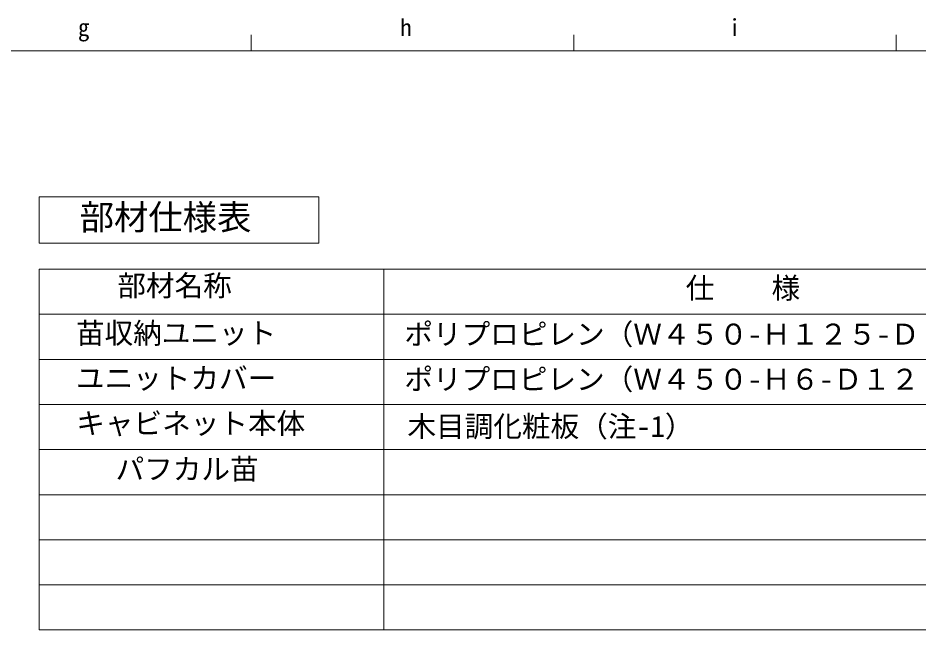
# Model space of a CAD drawing. Units: millimetres, scale not verified. Extents: x -3832 to 3834, y -2728 to 2729.
# Drawn here: x -565 to 833, y 1779 to 2729 of the extents above; entities that cross this region are included whole.
import ezdxf
from ezdxf.enums import TextEntityAlignment as Align

# ---------------------------------------------------------------- set-up
doc = ezdxf.new("R2010")
doc.units = ezdxf.units.MM
doc.header["$LTSCALE"] = 20
doc.linetypes.add('DASHED1', pattern=[1.8, 1.2, -0.6])
for name, color, linetype, lineweight in [('0-7_2-9', 4, 'DASHED1', 5), ('F-5', 3, 'Continuous', 18), ('F-B', 7, 'Continuous', 18)]:
    doc.layers.add(name, color=color, linetype=linetype, lineweight=lineweight)
doc.styles.add('ＭＳ ゴシック', font='')
doc.styles.get('ＭＳ ゴシック').set_extended_font_data('MS Gothic')

msp = doc.modelspace()

# ---------------------------------------------------------------- linework, layer by layer
at = {"layer": 'F-5'}
for p, q in [((-532.34, 1778.77), (-532.34, 2338.77)), ((3444.8, 2338.77), (-532.34, 2338.77)), ((2.65, 1778.77), (2.65, 2338.77)), ((3444.8, 2268.77), (-532.34, 2268.77)), ((3444.8, 2198.77), (-532.34, 2198.77)), ((3444.8, 2128.77), (-532.34, 2128.77)), ((3444.8, 2058.77), (-532.34, 2058.77)), ((3444.8, 1988.77), (-532.34, 1988.77)), ((3444.8, 1918.77), (-532.34, 1918.77)), ((3444.8, 1848.77), (-532.34, 1848.77)), ((3444.8, 1778.77), (-532.34, 1778.77))]:
    msp.add_line(p, q, dxfattribs=at)
msp.add_lwpolyline([(-532.13, 2451.04), (-97.97, 2451.04), (-97.97, 2379.27), (-532.13, 2379.27)], close=True, dxfattribs=at)
at = {"layer": 'F-B'}
for p, q in [((-202.96, 2677.58), (-202.96, 2702.61)), ((297.59, 2677.58), (297.59, 2702.61)), ((798.14, 2677.58), (798.14, 2702.61)), ((-3831.94, 2677.58), (3801.44, 2677.58))]:
    msp.add_line(p, q, dxfattribs=at)

# ---------------------------------------------------------------- texts
at = {"layer": '0-7_2-9', "color": 7, "style": 'ＭＳ ゴシック'}
msp.add_text('木目調化粧板（注-1）', height=32.56, dxfattribs=at).set_placement((39.47, 2068.8), align=Align.BOTTOM_LEFT)
at = {"layer": 'F-5', "color": 7, "style": 'ＭＳ ゴシック'}
for s, height, p in [('部材仕様表', 39.07, (-469.33, 2388.35)), ('部材名称', 32.56, (-410.92, 2287.26)), ('仕\u3000\u3000様', 32.56, (471.35, 2283.57)), ('苗収納ユニット', 32.56, (-475.14, 2213.62)), ('ポリプロピレン（Ｗ４５０-Ｈ１２５-Ｄ１２８）', 32.56, (34.67, 2212)), ('ユニットカバー', 32.56, (-475.14, 2143.62)), ('ポリプロピレン（Ｗ４５０-Ｈ６-Ｄ１２８）', 32.56, (34.67, 2142)), ('キャビネット本体', 32.56, (-474.58, 2073.56)), ('パフカル苗', 32.56, (-413.59, 2002.55))]:
    msp.add_text(s, height=height, dxfattribs=at).set_placement(p, align=Align.BOTTOM_LEFT)
at = {"layer": 'F-B', "style": 'ＭＳ ゴシック'}
for s, p in [('h', (28, 2692.94)), ('i', (538.3, 2692.94)), ('g', (-472.1, 2692.94))]:
    msp.add_text(s, height=26.39, dxfattribs=at).set_placement(p, align=Align.BOTTOM_LEFT)

doc.saveas('drawing.dxf')
